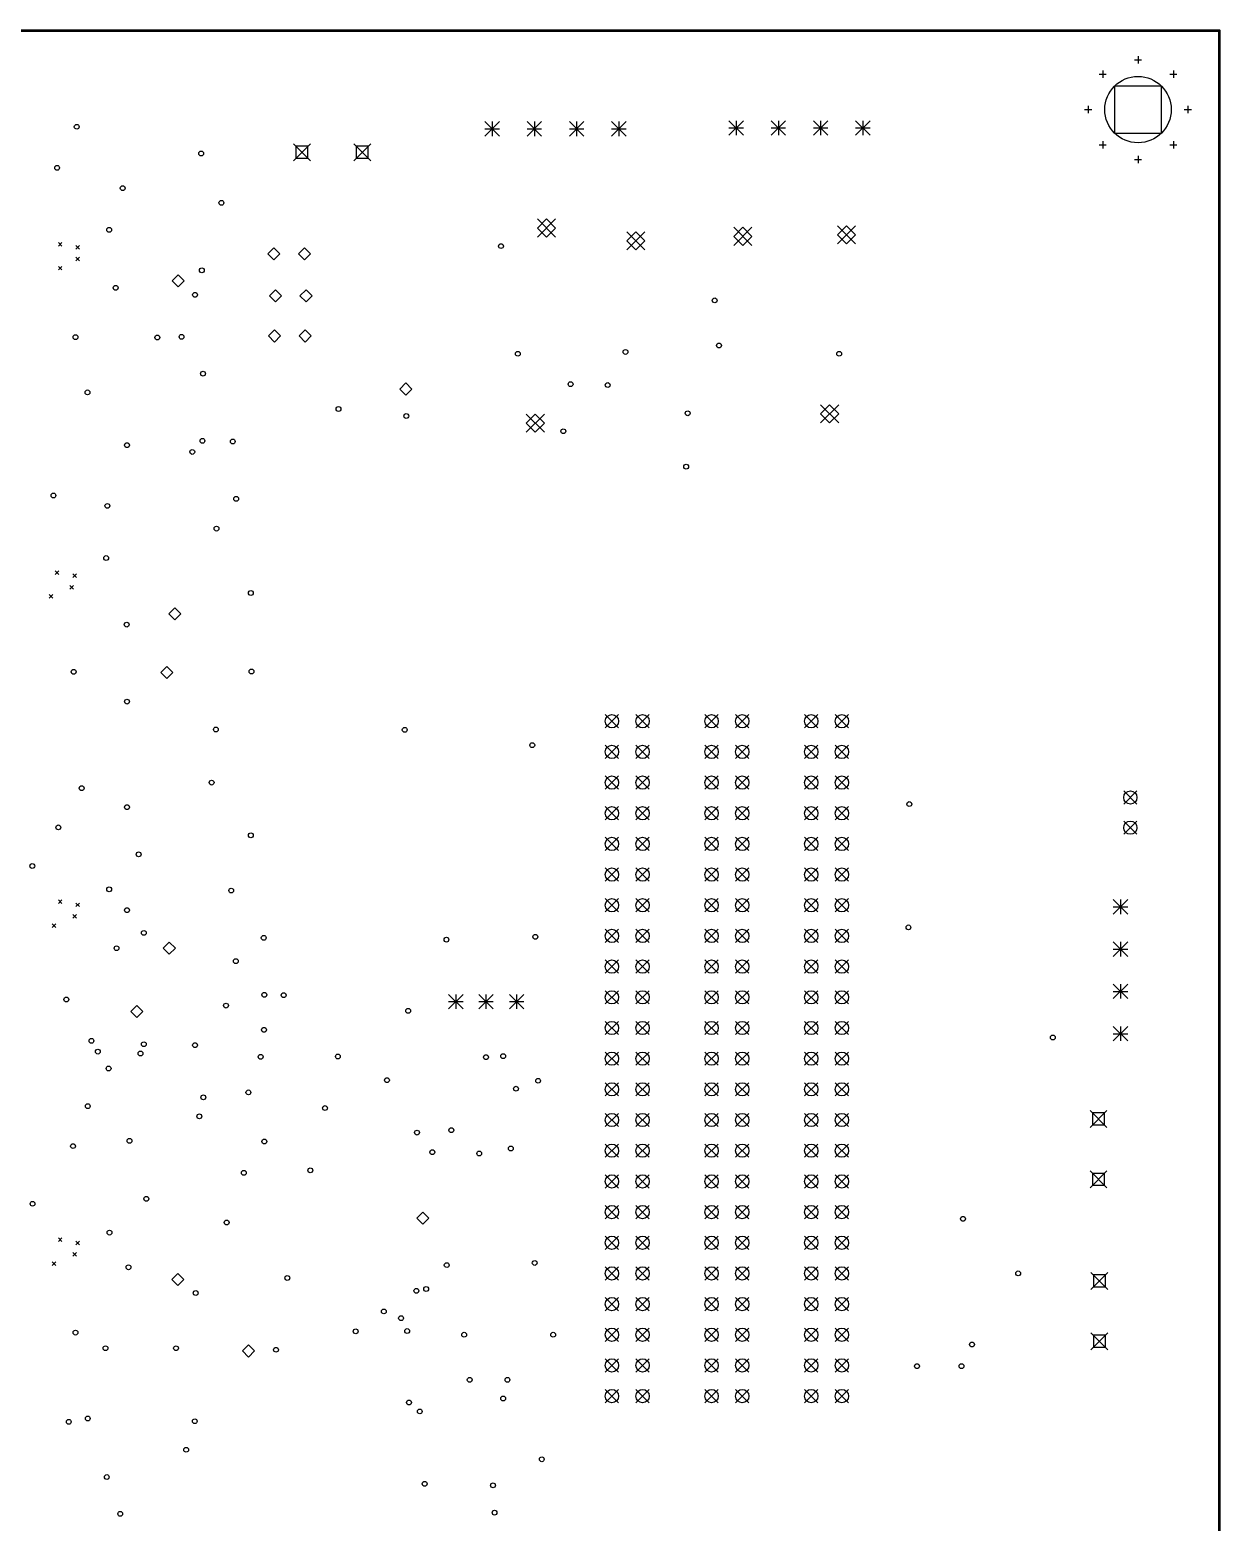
# Model space of a CAD drawing. Extents: x 12 to 214, y -262 to -15.
# Drawn here: x 115.6 to 214.2, y -138.8 to -15.2 of the extents above; entities that cross this region are included whole.
import ezdxf

# ---------------------------------------------------------------- set-up
doc = ezdxf.new("R2010")
doc.units = 0
doc.header["$MEASUREMENT"] = 0
doc.layers.add('BLACK', color=7, linetype='CONTINUOUS')

msp = doc.modelspace()

# ---------------------------------------------------------------- linework, layer by layer
at = {"layer": 'Black'}
for p, q in [((17.7292, -15.19), (214.173, -15.19)), ((17.7292, -15.29), (214.173, -15.29)), ((214.123, -210.312), (214.123, -15.24)), ((214.223, -210.312), (214.223, -15.24)), ((207.116, -17.6682), (207.716, -17.6682)), ((207.416, -17.3682), (207.416, -17.9682)), ((204.19, -18.8664), (204.79, -18.8664)), ((204.49, -18.5664), (204.49, -19.1664)), ((210.043, -18.8664), (210.643, -18.8664)), ((210.343, -18.5664), (210.343, -19.1664)), ((209.361, -19.8486), (205.472, -19.8486)), ((205.472, -19.8486), (205.472, -23.7378)), ((209.361, -23.7378), (209.361, -19.8486)), ((202.991, -21.7932), (203.591, -21.7932)), ((203.291, -21.4932), (203.291, -22.0932)), ((211.241, -21.7932), (211.841, -21.7932)), ((211.541, -21.4932), (211.541, -22.0932)), ((153.303, -22.7924), (154.503, -23.9924)), ((154.503, -22.7924), (153.303, -23.9924)), ((153.303, -23.3924), (154.503, -23.3924)), ((153.903, -22.7924), (153.903, -23.9924)), ((156.803, -22.7924), (158.003, -23.9924)), ((158.003, -22.7924), (156.803, -23.9924)), ((156.803, -23.3924), (158.003, -23.3924)), ((157.403, -22.7924), (157.403, -23.9924)), ((160.303, -22.7924), (161.503, -23.9924)), ((161.503, -22.7924), (160.303, -23.9924)), ((160.303, -23.3924), (161.503, -23.3924)), ((160.903, -22.7924), (160.903, -23.9924)), ((163.803, -22.7924), (165.003, -23.9924)), ((165.003, -22.7924), (163.803, -23.9924)), ((163.803, -23.3924), (165.003, -23.3924)), ((164.403, -22.7924), (164.403, -23.9924)), ((173.521, -22.7162), (174.721, -23.9162)), ((174.721, -22.7162), (173.521, -23.9162)), ((173.521, -23.3162), (174.721, -23.3162)), ((174.121, -22.7162), (174.121, -23.9162)), ((177.021, -22.7162), (178.221, -23.9162)), ((178.221, -22.7162), (177.021, -23.9162)), ((177.021, -23.3162), (178.221, -23.3162)), ((177.621, -22.7162), (177.621, -23.9162)), ((180.521, -22.7162), (181.721, -23.9162)), ((181.721, -22.7162), (180.521, -23.9162)), ((180.521, -23.3162), (181.721, -23.3162)), ((181.121, -22.7162), (181.121, -23.9162)), ((184.021, -22.7162), (185.221, -23.9162)), ((185.221, -22.7162), (184.021, -23.9162)), ((184.021, -23.3162), (185.221, -23.3162)), ((184.621, -22.7162), (184.621, -23.9162)), ((137.44, -24.6238), (138.84, -26.0238)), ((138.84, -24.6238), (137.44, -26.0238)), ((142.44, -24.6238), (143.84, -26.0238)), ((143.84, -24.6238), (142.44, -26.0238)), ((204.49, -24.42), (204.49, -25.02)), ((205.472, -23.7378), (209.361, -23.7378)), ((210.343, -24.42), (210.343, -25.02)), ((138.635, -24.8288), (137.645, -24.8288)), ((137.645, -24.8288), (137.645, -25.8188)), ((137.645, -25.8188), (138.635, -25.8188)), ((138.635, -25.8188), (138.635, -24.8288)), ((143.635, -24.8288), (142.645, -24.8288)), ((142.645, -24.8288), (142.645, -25.8188)), ((142.645, -25.8188), (143.635, -25.8188)), ((143.635, -25.8188), (143.635, -24.8288)), ((204.19, -24.72), (204.79, -24.72)), ((207.116, -25.9182), (207.716, -25.9182)), ((207.416, -25.6182), (207.416, -26.2182)), ((210.043, -24.72), (210.643, -24.72)), ((157.65, -30.85), (159.15, -32.35)), ((159.15, -30.85), (157.65, -32.35)), ((158.4, -30.85), (157.65, -31.6)), ((159.15, -31.6), (158.4, -30.85)), ((157.65, -31.6), (158.4, -32.35)), ((158.4, -32.35), (159.15, -31.6)), ((165.061, -31.9093), (166.561, -33.4093)), ((166.561, -31.9093), (165.061, -33.4093)), ((165.811, -31.9093), (165.061, -32.6593)), ((166.561, -32.6593), (165.811, -31.9093)), ((173.921, -31.5385), (175.421, -33.0385)), ((175.421, -31.5385), (173.921, -33.0385)), ((174.671, -31.5385), (173.921, -32.2885)), ((175.421, -32.2885), (174.671, -31.5385)), ((182.516, -31.4115), (184.016, -32.9115)), ((184.016, -31.4115), (182.516, -32.9115)), ((183.266, -31.4115), (182.516, -32.1615)), ((184.016, -32.1615), (183.266, -31.4115)), ((117.96, -32.8065), (118.26, -33.1065)), ((118.26, -32.8065), (117.96, -33.1065)), ((119.42, -33.0605), (119.721, -33.3605)), ((119.721, -33.0605), (119.42, -33.3605)), ((135.814, -33.2312), (135.314, -33.7312)), ((136.314, -33.7312), (135.814, -33.2312)), ((138.354, -33.2312), (137.854, -33.7312)), ((138.854, -33.7312), (138.354, -33.2312)), ((165.061, -32.6593), (165.811, -33.4093)), ((165.811, -33.4093), (166.561, -32.6593)), ((173.921, -32.2885), (174.671, -33.0385)), ((174.671, -33.0385), (175.421, -32.2885)), ((182.516, -32.1615), (183.266, -32.9115)), ((183.266, -32.9115), (184.016, -32.1615)), ((119.42, -34.013), (119.721, -34.313)), ((119.721, -34.013), (119.42, -34.313)), ((135.314, -33.7312), (135.814, -34.2312)), ((135.814, -34.2312), (136.314, -33.7312)), ((137.854, -33.7312), (138.354, -34.2312)), ((138.354, -34.2312), (138.854, -33.7312)), ((117.96, -34.775), (118.26, -35.075)), ((118.26, -34.775), (117.96, -35.075)), ((127.889, -35.4664), (127.389, -35.9664)), ((128.389, -35.9664), (127.889, -35.4664)), ((127.389, -35.9664), (127.889, -36.4664)), ((127.889, -36.4664), (128.389, -35.9664)), ((135.941, -36.711), (135.441, -37.211)), ((136.441, -37.211), (135.941, -36.711)), ((138.481, -36.711), (137.981, -37.211)), ((138.981, -37.211), (138.481, -36.711)), ((135.441, -37.211), (135.941, -37.711)), ((135.941, -37.711), (136.441, -37.211)), ((137.981, -37.211), (138.481, -37.711)), ((138.481, -37.711), (138.981, -37.211)), ((135.865, -40.0384), (135.365, -40.5384)), ((135.365, -40.5384), (135.865, -41.0384)), ((136.365, -40.5384), (135.865, -40.0384)), ((135.865, -41.0384), (136.365, -40.5384)), ((138.405, -40.0384), (137.905, -40.5384)), ((137.905, -40.5384), (138.405, -41.0384)), ((138.905, -40.5384), (138.405, -40.0384)), ((138.405, -41.0384), (138.905, -40.5384)), ((146.761, -44.4326), (146.261, -44.9326)), ((147.261, -44.9326), (146.761, -44.4326)), ((146.261, -44.9326), (146.761, -45.4326)), ((146.761, -45.4326), (147.261, -44.9326)), ((181.114, -46.24), (182.614, -47.74)), ((182.614, -46.24), (181.114, -47.74)), ((181.864, -46.24), (181.114, -46.99)), ((182.614, -46.99), (181.864, -46.24)), ((156.73, -47.002), (158.23, -48.502)), ((158.23, -47.002), (156.73, -48.502)), ((157.48, -47.002), (156.73, -47.752)), ((156.73, -47.752), (157.48, -48.502)), ((158.23, -47.752), (157.48, -47.002)), ((157.48, -48.502), (158.23, -47.752)), ((181.114, -46.99), (181.864, -47.74)), ((181.864, -47.74), (182.614, -46.99)), ((117.706, -59.9845), (118.006, -60.2845)), ((118.006, -59.9845), (117.706, -60.2845)), ((119.166, -60.2385), (119.466, -60.5385)), ((119.466, -60.2385), (119.166, -60.5385)), ((118.912, -61.191), (119.212, -61.491)), ((119.212, -61.191), (118.912, -61.491)), ((117.198, -61.953), (117.498, -62.253)), ((117.498, -61.953), (117.198, -62.253)), ((127.61, -63.0508), (127.11, -63.5508)), ((127.11, -63.5508), (127.61, -64.0508)), ((128.11, -63.5508), (127.61, -63.0508)), ((127.61, -64.0508), (128.11, -63.5508)), ((126.949, -67.9022), (126.449, -68.4022)), ((127.449, -68.4022), (126.949, -67.9022)), ((126.449, -68.4022), (126.949, -68.9022)), ((126.949, -68.9022), (127.449, -68.4022)), ((163.28, -71.8908), (164.38, -72.9908)), ((164.38, -71.8908), (163.28, -72.9908)), ((165.82, -71.8908), (166.92, -72.9908)), ((166.92, -71.8908), (165.82, -72.9908)), ((171.535, -71.8908), (172.635, -72.9908)), ((172.635, -71.8908), (171.535, -72.9908)), ((174.075, -71.8908), (175.175, -72.9908)), ((175.175, -71.8908), (174.075, -72.9908)), ((179.79, -71.8908), (180.89, -72.9908)), ((180.89, -71.8908), (179.79, -72.9908)), ((182.33, -71.8908), (183.43, -72.9908)), ((183.43, -71.8908), (182.33, -72.9908)), ((163.28, -74.4308), (164.38, -75.5308)), ((164.38, -74.4308), (163.28, -75.5308)), ((165.82, -74.4308), (166.92, -75.5308)), ((166.92, -74.4308), (165.82, -75.5308)), ((171.535, -74.4308), (172.635, -75.5308)), ((172.635, -74.4308), (171.535, -75.5308)), ((174.075, -74.4308), (175.175, -75.5308)), ((175.175, -74.4308), (174.075, -75.5308)), ((179.79, -74.4308), (180.89, -75.5308)), ((180.89, -74.4308), (179.79, -75.5308)), ((182.33, -74.4308), (183.43, -75.5308)), ((183.43, -74.4308), (182.33, -75.5308)), ((163.28, -76.9708), (164.38, -78.0708)), ((164.38, -76.9708), (163.28, -78.0708)), ((165.82, -76.9708), (166.92, -78.0708)), ((166.92, -76.9708), (165.82, -78.0708)), ((171.535, -76.9708), (172.635, -78.0708)), ((172.635, -76.9708), (171.535, -78.0708)), ((174.075, -76.9708), (175.175, -78.0708)), ((175.175, -76.9708), (174.075, -78.0708)), ((179.79, -76.9708), (180.89, -78.0708)), ((180.89, -76.9708), (179.79, -78.0708)), ((182.33, -76.9708), (183.43, -78.0708)), ((183.43, -76.9708), (182.33, -78.0708)), ((206.231, -78.2046), (207.331, -79.3046)), ((207.331, -78.2046), (206.231, -79.3046)), ((163.28, -79.5108), (164.38, -80.6108)), ((164.38, -79.5108), (163.28, -80.6108)), ((165.82, -79.5108), (166.92, -80.6108)), ((166.92, -79.5108), (165.82, -80.6108)), ((171.535, -79.5108), (172.635, -80.6108)), ((172.635, -79.5108), (171.535, -80.6108)), ((174.075, -79.5108), (175.175, -80.6108)), ((175.175, -79.5108), (174.075, -80.6108)), ((179.79, -79.5108), (180.89, -80.6108)), ((180.89, -79.5108), (179.79, -80.6108)), ((182.33, -79.5108), (183.43, -80.6108)), ((183.43, -79.5108), (182.33, -80.6108)), ((206.231, -80.7046), (207.331, -81.8046)), ((207.331, -80.7046), (206.231, -81.8046)), ((163.28, -82.0508), (164.38, -83.1508)), ((164.38, -82.0508), (163.28, -83.1508)), ((165.82, -82.0508), (166.92, -83.1508)), ((166.92, -82.0508), (165.82, -83.1508)), ((171.535, -82.0508), (172.635, -83.1508)), ((172.635, -82.0508), (171.535, -83.1508)), ((174.075, -82.0508), (175.175, -83.1508)), ((175.175, -82.0508), (174.075, -83.1508)), ((179.79, -82.0508), (180.89, -83.1508)), ((180.89, -82.0508), (179.79, -83.1508)), ((182.33, -82.0508), (183.43, -83.1508)), ((183.43, -82.0508), (182.33, -83.1508)), ((163.28, -84.5908), (164.38, -85.6908)), ((164.38, -84.5908), (163.28, -85.6908)), ((165.82, -84.5908), (166.92, -85.6908)), ((166.92, -84.5908), (165.82, -85.6908)), ((171.535, -84.5908), (172.635, -85.6908)), ((172.635, -84.5908), (171.535, -85.6908)), ((174.075, -84.5908), (175.175, -85.6908)), ((175.175, -84.5908), (174.075, -85.6908)), ((179.79, -84.5908), (180.89, -85.6908)), ((180.89, -84.5908), (179.79, -85.6908)), ((182.33, -84.5908), (183.43, -85.6908)), ((183.43, -84.5908), (182.33, -85.6908)), ((117.96, -87.2387), (118.26, -87.5387)), ((118.26, -87.2387), (117.96, -87.5387)), ((119.42, -87.4927), (119.721, -87.7927)), ((119.721, -87.4927), (119.42, -87.7927)), ((163.28, -87.1308), (164.38, -88.2308)), ((164.38, -87.1308), (163.28, -88.2308)), ((165.82, -87.1308), (166.92, -88.2308)), ((166.92, -87.1308), (165.82, -88.2308)), ((171.535, -87.1308), (172.635, -88.2308)), ((172.635, -87.1308), (171.535, -88.2308)), ((174.075, -87.1308), (175.175, -88.2308)), ((175.175, -87.1308), (174.075, -88.2308)), ((179.79, -87.1308), (180.89, -88.2308)), ((180.89, -87.1308), (179.79, -88.2308)), ((182.33, -87.1308), (183.43, -88.2308)), ((183.43, -87.1308), (182.33, -88.2308)), ((205.37, -87.2118), (206.57, -88.4118)), ((206.57, -87.2118), (205.37, -88.4118)), ((205.97, -87.2118), (205.97, -88.4118)), ((119.166, -88.4452), (119.466, -88.7452)), ((119.466, -88.4452), (119.166, -88.7452)), ((205.37, -87.8118), (206.57, -87.8118)), ((117.452, -89.2072), (117.752, -89.5072)), ((117.752, -89.2072), (117.452, -89.5072)), ((163.28, -89.6708), (164.38, -90.7708)), ((164.38, -89.6708), (163.28, -90.7708)), ((165.82, -89.6708), (166.92, -90.7708)), ((166.92, -89.6708), (165.82, -90.7708)), ((171.535, -89.6708), (172.635, -90.7708)), ((172.635, -89.6708), (171.535, -90.7708)), ((174.075, -89.6708), (175.175, -90.7708)), ((175.175, -89.6708), (174.075, -90.7708)), ((179.79, -89.6708), (180.89, -90.7708)), ((180.89, -89.6708), (179.79, -90.7708)), ((182.33, -89.6708), (183.43, -90.7708)), ((183.43, -89.6708), (182.33, -90.7708)), ((127.152, -90.7368), (126.652, -91.2368)), ((126.652, -91.2368), (127.152, -91.7368)), ((127.652, -91.2368), (127.152, -90.7368)), ((127.152, -91.7368), (127.652, -91.2368)), ((205.37, -90.7118), (206.57, -91.9118)), ((206.57, -90.7118), (205.37, -91.9118)), ((205.37, -91.3118), (206.57, -91.3118)), ((205.97, -90.7118), (205.97, -91.9118)), ((163.28, -92.2108), (164.38, -93.3108)), ((164.38, -92.2108), (163.28, -93.3108)), ((165.82, -92.2108), (166.92, -93.3108)), ((166.92, -92.2108), (165.82, -93.3108)), ((171.535, -92.2108), (172.635, -93.3108)), ((172.635, -92.2108), (171.535, -93.3108)), ((174.075, -92.2108), (175.175, -93.3108)), ((175.175, -92.2108), (174.075, -93.3108)), ((179.79, -92.2108), (180.89, -93.3108)), ((180.89, -92.2108), (179.79, -93.3108)), ((182.33, -92.2108), (183.43, -93.3108)), ((183.43, -92.2108), (182.33, -93.3108)), ((150.291, -95.0564), (151.491, -96.2564)), ((151.491, -95.0564), (150.291, -96.2564)), ((150.891, -95.0564), (150.891, -96.2564)), ((152.791, -95.0564), (153.991, -96.2564)), ((153.991, -95.0564), (152.791, -96.2564)), ((153.391, -95.0564), (153.391, -96.2564)), ((155.331, -95.0564), (156.531, -96.2564)), ((156.531, -95.0564), (155.331, -96.2564)), ((155.931, -95.0564), (155.931, -96.2564)), ((163.28, -94.7508), (164.38, -95.8508)), ((164.38, -94.7508), (163.28, -95.8508)), ((165.82, -94.7508), (166.92, -95.8508)), ((166.92, -94.7508), (165.82, -95.8508)), ((171.535, -94.7508), (172.635, -95.8508)), ((172.635, -94.7508), (171.535, -95.8508)), ((174.075, -94.7508), (175.175, -95.8508)), ((175.175, -94.7508), (174.075, -95.8508)), ((179.79, -94.7508), (180.89, -95.8508)), ((180.89, -94.7508), (179.79, -95.8508)), ((182.33, -94.7508), (183.43, -95.8508)), ((183.43, -94.7508), (182.33, -95.8508)), ((205.37, -94.2118), (206.57, -95.4118)), ((206.57, -94.2118), (205.37, -95.4118)), ((205.37, -94.8118), (206.57, -94.8118)), ((205.97, -94.2118), (205.97, -95.4118)), ((124.46, -95.9692), (123.96, -96.4692)), ((124.96, -96.4692), (124.46, -95.9692)), ((150.291, -95.6564), (151.491, -95.6564)), ((152.791, -95.6564), (153.991, -95.6564)), ((155.331, -95.6564), (156.531, -95.6564)), ((123.96, -96.4692), (124.46, -96.9692)), ((124.46, -96.9692), (124.96, -96.4692)), ((163.28, -97.2908), (164.38, -98.3908)), ((164.38, -97.2908), (163.28, -98.3908)), ((165.82, -97.2908), (166.92, -98.3908)), ((166.92, -97.2908), (165.82, -98.3908)), ((171.535, -97.2908), (172.635, -98.3908)), ((172.635, -97.2908), (171.535, -98.3908)), ((174.075, -97.2908), (175.175, -98.3908)), ((175.175, -97.2908), (174.075, -98.3908)), ((179.79, -97.2908), (180.89, -98.3908)), ((180.89, -97.2908), (179.79, -98.3908)), ((182.33, -97.2908), (183.43, -98.3908)), ((183.43, -97.2908), (182.33, -98.3908)), ((205.37, -97.7118), (206.57, -98.9118)), ((206.57, -97.7118), (205.37, -98.9118)), ((205.37, -98.3118), (206.57, -98.3118)), ((205.97, -97.7118), (205.97, -98.9118)), ((163.28, -99.8308), (164.38, -100.931)), ((164.38, -99.8308), (163.28, -100.931)), ((165.82, -99.8308), (166.92, -100.931)), ((166.92, -99.8308), (165.82, -100.931)), ((171.535, -99.8308), (172.635, -100.931)), ((172.635, -99.8308), (171.535, -100.931)), ((174.075, -99.8308), (175.175, -100.931)), ((175.175, -99.8308), (174.075, -100.931)), ((179.79, -99.8308), (180.89, -100.931)), ((180.89, -99.8308), (179.79, -100.931)), ((182.33, -99.8308), (183.43, -100.931)), ((183.43, -99.8308), (182.33, -100.931)), ((163.28, -102.371), (164.38, -103.471)), ((164.38, -102.371), (163.28, -103.471)), ((165.82, -102.371), (166.92, -103.471)), ((166.92, -102.371), (165.82, -103.471)), ((171.535, -102.371), (172.635, -103.471)), ((172.635, -102.371), (171.535, -103.471)), ((174.075, -102.371), (175.175, -103.471)), ((175.175, -102.371), (174.075, -103.471)), ((179.79, -102.371), (180.89, -103.471)), ((180.89, -102.371), (179.79, -103.471)), ((182.33, -102.371), (183.43, -103.471)), ((183.43, -102.371), (182.33, -103.471)), ((163.28, -104.911), (164.38, -106.011)), ((164.38, -104.911), (163.28, -106.011)), ((165.82, -104.911), (166.92, -106.011)), ((166.92, -104.911), (165.82, -106.011)), ((171.535, -104.911), (172.635, -106.011)), ((172.635, -104.911), (171.535, -106.011)), ((174.075, -104.911), (175.175, -106.011)), ((175.175, -104.911), (174.075, -106.011)), ((179.79, -104.911), (180.89, -106.011)), ((180.89, -104.911), (179.79, -106.011)), ((182.33, -104.911), (183.43, -106.011)), ((183.43, -104.911), (182.33, -106.011)), ((203.44, -104.674), (204.84, -106.074)), ((204.84, -104.674), (203.44, -106.074)), ((204.635, -104.879), (203.645, -104.879)), ((203.645, -104.879), (203.645, -105.869)), ((204.635, -105.869), (204.635, -104.879)), ((203.645, -105.869), (204.635, -105.869)), ((163.28, -107.451), (164.38, -108.551)), ((164.38, -107.451), (163.28, -108.551)), ((165.82, -107.451), (166.92, -108.551)), ((166.92, -107.451), (165.82, -108.551)), ((171.535, -107.451), (172.635, -108.551)), ((172.635, -107.451), (171.535, -108.551)), ((174.075, -107.451), (175.175, -108.551)), ((175.175, -107.451), (174.075, -108.551)), ((179.79, -107.451), (180.89, -108.551)), ((180.89, -107.451), (179.79, -108.551)), ((182.33, -107.451), (183.43, -108.551)), ((183.43, -107.451), (182.33, -108.551)), ((203.44, -109.674), (204.84, -111.074)), ((204.84, -109.674), (203.44, -111.074)), ((204.635, -109.879), (203.645, -109.879)), ((203.645, -109.879), (203.645, -110.869)), ((204.635, -110.869), (204.635, -109.879)), ((163.28, -109.991), (164.38, -111.091)), ((164.38, -109.991), (163.28, -111.091)), ((165.82, -109.991), (166.92, -111.091)), ((166.92, -109.991), (165.82, -111.091)), ((171.535, -109.991), (172.635, -111.091)), ((172.635, -109.991), (171.535, -111.091)), ((174.075, -109.991), (175.175, -111.091)), ((175.175, -109.991), (174.075, -111.091)), ((179.79, -109.991), (180.89, -111.091)), ((180.89, -109.991), (179.79, -111.091)), ((182.33, -109.991), (183.43, -111.091)), ((183.43, -109.991), (182.33, -111.091)), ((203.645, -110.869), (204.635, -110.869)), ((148.158, -113.089), (147.658, -113.589)), ((147.658, -113.589), (148.158, -114.089)), ((148.658, -113.589), (148.158, -113.089)), ((148.158, -114.089), (148.658, -113.589)), ((163.28, -112.531), (164.38, -113.631)), ((164.38, -112.531), (163.28, -113.631)), ((165.82, -112.531), (166.92, -113.631)), ((166.92, -112.531), (165.82, -113.631)), ((171.535, -112.531), (172.635, -113.631)), ((172.635, -112.531), (171.535, -113.631)), ((174.075, -112.531), (175.175, -113.631)), ((175.175, -112.531), (174.075, -113.631)), ((179.79, -112.531), (180.89, -113.631)), ((180.89, -112.531), (179.79, -113.631)), ((182.33, -112.531), (183.43, -113.631)), ((183.43, -112.531), (182.33, -113.631)), ((117.96, -115.23), (118.26, -115.529)), ((118.26, -115.23), (117.96, -115.529)), ((119.42, -115.483), (119.721, -115.783)), ((119.721, -115.483), (119.42, -115.783)), ((163.28, -115.071), (164.38, -116.171)), ((164.38, -115.071), (163.28, -116.171)), ((165.82, -115.071), (166.92, -116.171)), ((166.92, -115.071), (165.82, -116.171)), ((171.535, -115.071), (172.635, -116.171)), ((172.635, -115.071), (171.535, -116.171)), ((174.075, -115.071), (175.175, -116.171)), ((175.175, -115.071), (174.075, -116.171)), ((179.79, -115.071), (180.89, -116.171)), ((180.89, -115.071), (179.79, -116.171)), ((182.33, -115.071), (183.43, -116.171)), ((183.43, -115.071), (182.33, -116.171)), ((117.452, -117.198), (117.752, -117.498)), ((117.752, -117.198), (117.452, -117.498)), ((119.166, -116.436), (119.466, -116.736)), ((119.466, -116.436), (119.166, -116.736)), ((127.864, -118.169), (127.364, -118.669)), ((128.364, -118.669), (127.864, -118.169)), ((163.28, -117.611), (164.38, -118.711)), ((164.38, -117.611), (163.28, -118.711)), ((165.82, -117.611), (166.92, -118.711)), ((166.92, -117.611), (165.82, -118.711)), ((171.535, -117.611), (172.635, -118.711)), ((172.635, -117.611), (171.535, -118.711)), ((174.075, -117.611), (175.175, -118.711)), ((175.175, -117.611), (174.075, -118.711)), ((179.79, -117.611), (180.89, -118.711)), ((180.89, -117.611), (179.79, -118.711)), ((182.33, -117.611), (183.43, -118.711)), ((183.43, -117.611), (182.33, -118.711)), ((203.516, -118.085), (204.916, -119.485)), ((204.916, -118.085), (203.516, -119.485)), ((204.711, -118.29), (203.721, -118.29)), ((203.721, -118.29), (203.721, -119.28)), ((204.711, -119.28), (204.711, -118.29)), ((127.364, -118.669), (127.864, -119.169)), ((127.864, -119.169), (128.364, -118.669)), ((203.721, -119.28), (204.711, -119.28)), ((163.28, -120.151), (164.38, -121.251)), ((164.38, -120.151), (163.28, -121.251)), ((165.82, -120.151), (166.92, -121.251)), ((166.92, -120.151), (165.82, -121.251)), ((171.535, -120.151), (172.635, -121.251)), ((172.635, -120.151), (171.535, -121.251)), ((174.075, -120.151), (175.175, -121.251)), ((175.175, -120.151), (174.075, -121.251)), ((179.79, -120.151), (180.89, -121.251)), ((180.89, -120.151), (179.79, -121.251)), ((182.33, -120.151), (183.43, -121.251)), ((183.43, -120.151), (182.33, -121.251)), ((163.28, -122.691), (164.38, -123.791)), ((164.38, -122.691), (163.28, -123.791)), ((165.82, -122.691), (166.92, -123.791)), ((166.92, -122.691), (165.82, -123.791)), ((171.535, -122.691), (172.635, -123.791)), ((172.635, -122.691), (171.535, -123.791)), ((174.075, -122.691), (175.175, -123.791)), ((175.175, -122.691), (174.075, -123.791)), ((179.79, -122.691), (180.89, -123.791)), ((180.89, -122.691), (179.79, -123.791)), ((182.33, -122.691), (183.43, -123.791)), ((183.43, -122.691), (182.33, -123.791)), ((203.516, -123.085), (204.916, -124.485)), ((204.916, -123.085), (203.516, -124.485)), ((204.711, -123.29), (203.721, -123.29)), ((203.721, -123.29), (203.721, -124.28)), ((204.711, -124.28), (204.711, -123.29)), ((133.706, -124.087), (133.206, -124.587)), ((133.206, -124.587), (133.706, -125.087)), ((134.206, -124.587), (133.706, -124.087)), ((133.706, -125.087), (134.206, -124.587)), ((203.721, -124.28), (204.711, -124.28)), ((163.28, -125.231), (164.38, -126.331)), ((164.38, -125.231), (163.28, -126.331)), ((165.82, -125.231), (166.92, -126.331)), ((166.92, -125.231), (165.82, -126.331)), ((171.535, -125.231), (172.635, -126.331)), ((172.635, -125.231), (171.535, -126.331)), ((174.075, -125.231), (175.175, -126.331)), ((175.175, -125.231), (174.075, -126.331)), ((179.79, -125.231), (180.89, -126.331)), ((180.89, -125.231), (179.79, -126.331)), ((182.33, -125.231), (183.43, -126.331)), ((183.43, -125.231), (182.33, -126.331)), ((163.28, -127.771), (164.38, -128.871)), ((164.38, -127.771), (163.28, -128.871)), ((165.82, -127.771), (166.92, -128.871)), ((166.92, -127.771), (165.82, -128.871)), ((171.535, -127.771), (172.635, -128.871)), ((172.635, -127.771), (171.535, -128.871)), ((174.075, -127.771), (175.175, -128.871)), ((175.175, -127.771), (174.075, -128.871)), ((179.79, -127.771), (180.89, -128.871)), ((180.89, -127.771), (179.79, -128.871)), ((182.33, -127.771), (183.43, -128.871)), ((183.43, -127.771), (182.33, -128.871))]:
    msp.add_line(p, q, dxfattribs=at)
for centre, radius in [((207.416, -21.7932), 2.75), ((119.482, -23.2156), 0.2), ((129.794, -25.4254), 0.2), ((117.856, -26.6192), 0.2), ((123.292, -28.2956), 0.2), ((131.47, -29.5148), 0.2), ((122.174, -31.75), 0.2), ((154.635, -33.0962), 0.2), ((129.845, -35.1028), 0.2), ((122.707, -36.5506), 0.2), ((129.286, -37.1348), 0.2), ((172.339, -37.592), 0.2), ((119.38, -40.64), 0.2), ((126.162, -40.6654), 0.2), ((128.168, -40.6146), 0.2), ((156.032, -42.0116), 0.2), ((164.948, -41.8592), 0.2), ((172.695, -41.3258), 0.2), ((182.651, -42.0116), 0.2), ((129.946, -43.6626), 0.2), ((160.401, -44.5262), 0.2), ((163.474, -44.6024), 0.2), ((120.371, -45.212), 0.2), ((141.173, -46.5836), 0.2), ((170.104, -46.9392), 0.2), ((146.787, -47.1678), 0.2), ((123.647, -49.5808), 0.2), ((129.896, -49.2252), 0.2), ((132.41, -49.276), 0.2), ((159.8, -48.427), 0.2), ((129.057, -50.1396), 0.2), ((169.977, -51.3588), 0.2), ((117.551, -53.7464), 0.2), ((132.69, -54.0258), 0.2), ((122.022, -54.61), 0.2), ((131.064, -56.4896), 0.2), ((121.92, -58.928), 0.2), ((133.909, -61.8236), 0.2), ((123.622, -64.4398), 0.2), ((119.228, -68.3514), 0.2), ((133.96, -68.326), 0.2), ((123.647, -70.8152), 0.2), ((163.83, -72.4408), 0.55), ((166.37, -72.4408), 0.55), ((172.085, -72.4408), 0.55), ((174.625, -72.4408), 0.55), ((180.34, -72.4408), 0.55), ((182.88, -72.4408), 0.55), ((131.013, -73.1266), 0.2), ((146.66, -73.152), 0.2), ((157.226, -74.422), 0.2), ((163.83, -74.9808), 0.55), ((166.37, -74.9808), 0.55), ((172.085, -74.9808), 0.55), ((174.625, -74.9808), 0.55), ((180.34, -74.9808), 0.55), ((182.88, -74.9808), 0.55), ((119.888, -77.978), 0.2), ((130.658, -77.5208), 0.2), ((163.83, -77.5208), 0.55), ((166.37, -77.5208), 0.55), ((172.085, -77.5208), 0.55), ((174.625, -77.5208), 0.55), ((180.34, -77.5208), 0.55), ((182.88, -77.5208), 0.55), ((206.781, -78.7546), 0.55), ((123.647, -79.5528), 0.2), ((163.83, -80.0608), 0.55), ((166.37, -80.0608), 0.55), ((172.085, -80.0608), 0.55), ((174.625, -80.0608), 0.55), ((180.34, -80.0608), 0.55), ((182.88, -80.0608), 0.55), ((188.468, -79.2988), 0.2), ((117.958, -81.2292), 0.2), ((206.781, -81.2546), 0.55), ((133.909, -81.8896), 0.2), ((163.83, -82.6008), 0.55), ((166.37, -82.6008), 0.55), ((172.085, -82.6008), 0.55), ((174.625, -82.6008), 0.55), ((180.34, -82.6008), 0.55), ((182.88, -82.6008), 0.55), ((124.612, -83.4644), 0.2), ((115.799, -84.4296), 0.2), ((163.83, -85.1408), 0.55), ((166.37, -85.1408), 0.55), ((172.085, -85.1408), 0.55), ((174.625, -85.1408), 0.55), ((180.34, -85.1408), 0.55), ((182.88, -85.1408), 0.55), ((122.174, -86.36), 0.2), ((132.283, -86.4616), 0.2), ((163.83, -87.6808), 0.55), ((166.37, -87.6808), 0.55), ((172.085, -87.6808), 0.55), ((174.625, -87.6808), 0.55), ((180.34, -87.6808), 0.55), ((182.88, -87.6808), 0.55), ((123.647, -88.0872), 0.2), ((125.044, -89.9668), 0.2), ((134.976, -90.3732), 0.2), ((157.48, -90.297), 0.2), ((163.83, -90.2208), 0.55), ((166.37, -90.2208), 0.55), ((172.085, -90.2208), 0.55), ((174.625, -90.2208), 0.55), ((180.34, -90.2208), 0.55), ((182.88, -90.2208), 0.55), ((188.392, -89.5096), 0.2), ((122.784, -91.2368), 0.2), ((150.114, -90.5256), 0.2), ((132.664, -92.3036), 0.2), ((163.83, -92.7608), 0.55), ((166.37, -92.7608), 0.55), ((172.085, -92.7608), 0.55), ((174.625, -92.7608), 0.55), ((180.34, -92.7608), 0.55), ((182.88, -92.7608), 0.55), ((135.026, -95.0976), 0.2), ((136.627, -95.123), 0.2), ((163.83, -95.3008), 0.55), ((166.37, -95.3008), 0.55), ((172.085, -95.3008), 0.55), ((174.625, -95.3008), 0.55), ((180.34, -95.3008), 0.55), ((182.88, -95.3008), 0.55), ((118.618, -95.4786), 0.2), ((131.851, -95.9866), 0.2), ((146.939, -96.4184), 0.2), ((163.83, -97.8408), 0.55), ((166.37, -97.8408), 0.55), ((172.085, -97.8408), 0.55), ((174.625, -97.8408), 0.55), ((180.34, -97.8408), 0.55), ((182.88, -97.8408), 0.55), ((120.701, -98.9076), 0.2), ((135.001, -97.9932), 0.2), ((200.355, -98.6282), 0.2), ((121.234, -99.7966), 0.2), ((124.765, -99.949), 0.2), ((125.044, -99.187), 0.2), ((129.286, -99.2632), 0.2), ((134.722, -100.228), 0.2), ((141.122, -100.203), 0.2), ((153.391, -100.254), 0.2), ((154.813, -100.178), 0.2), ((163.83, -100.381), 0.55), ((166.37, -100.381), 0.55), ((172.085, -100.381), 0.55), ((174.625, -100.381), 0.55), ((180.34, -100.381), 0.55), ((182.88, -100.381), 0.55), ((122.123, -101.194), 0.2), ((145.186, -102.159), 0.2), ((157.709, -102.21), 0.2), ((163.83, -102.921), 0.55), ((166.37, -102.921), 0.55), ((172.085, -102.921), 0.55), ((174.625, -102.921), 0.55), ((180.34, -102.921), 0.55), ((182.88, -102.921), 0.55), ((129.972, -103.581), 0.2), ((133.706, -103.175), 0.2), ((155.88, -102.87), 0.2), ((120.396, -104.318), 0.2), ((129.642, -105.156), 0.2), ((140.056, -104.47), 0.2), ((163.83, -105.461), 0.55), ((166.37, -105.461), 0.55), ((172.085, -105.461), 0.55), ((174.625, -105.461), 0.55), ((180.34, -105.461), 0.55), ((182.88, -105.461), 0.55), ((150.52, -106.299), 0.2), ((119.177, -107.62), 0.2), ((123.85, -107.188), 0.2), ((135.026, -107.239), 0.2), ((147.676, -106.502), 0.2), ((163.83, -108.001), 0.55), ((166.37, -108.001), 0.55), ((172.085, -108.001), 0.55), ((174.625, -108.001), 0.55), ((180.34, -108.001), 0.55), ((182.88, -108.001), 0.55), ((148.946, -108.128), 0.2), ((152.832, -108.229), 0.2), ((155.448, -107.823), 0.2), ((133.325, -109.83), 0.2), ((138.836, -109.626), 0.2), ((163.83, -110.541), 0.55), ((166.37, -110.541), 0.55), ((172.085, -110.541), 0.55), ((174.625, -110.541), 0.55), ((180.34, -110.541), 0.55), ((182.88, -110.541), 0.55), ((115.824, -112.395), 0.2), ((125.247, -111.989), 0.2), ((163.83, -113.081), 0.55), ((166.37, -113.081), 0.55), ((172.085, -113.081), 0.55), ((174.625, -113.081), 0.55), ((180.34, -113.081), 0.55), ((182.88, -113.081), 0.55), ((192.913, -113.64), 0.2), ((122.199, -114.783), 0.2), ((131.902, -113.944), 0.2), ((163.83, -115.621), 0.55), ((166.37, -115.621), 0.55), ((172.085, -115.621), 0.55), ((174.625, -115.621), 0.55), ((180.34, -115.621), 0.55), ((182.88, -115.621), 0.55), ((150.139, -117.475), 0.2), ((157.429, -117.297), 0.2), ((123.774, -117.653), 0.2), ((136.931, -118.542), 0.2), ((163.83, -118.161), 0.55), ((166.37, -118.161), 0.55), ((172.085, -118.161), 0.55), ((174.625, -118.161), 0.55), ((180.34, -118.161), 0.55), ((182.88, -118.161), 0.55), ((197.485, -118.161), 0.2), ((129.337, -119.786), 0.2), ((147.625, -119.609), 0.2), ((148.438, -119.456), 0.2), ((163.83, -120.701), 0.55), ((166.37, -120.701), 0.55), ((172.085, -120.701), 0.55), ((174.625, -120.701), 0.55), ((180.34, -120.701), 0.55), ((182.88, -120.701), 0.55), ((144.932, -121.31), 0.2), ((146.355, -121.869), 0.2), ((119.38, -123.063), 0.2), ((142.596, -122.961), 0.2), ((146.863, -122.936), 0.2), ((151.587, -123.241), 0.2), ((158.953, -123.241), 0.2), ((163.83, -123.241), 0.55), ((166.37, -123.241), 0.55), ((172.085, -123.241), 0.55), ((174.625, -123.241), 0.55), ((180.34, -123.241), 0.55), ((182.88, -123.241), 0.55), ((121.869, -124.358), 0.2), ((127.711, -124.358), 0.2), ((135.992, -124.485), 0.2), ((193.662, -124.054), 0.2), ((163.83, -125.781), 0.55), ((166.37, -125.781), 0.55), ((172.085, -125.781), 0.55), ((174.625, -125.781), 0.55), ((180.34, -125.781), 0.55), ((182.88, -125.781), 0.55), ((189.103, -125.844), 0.2), ((192.786, -125.844), 0.2), ((152.044, -126.975), 0.2), ((155.169, -126.975), 0.2), ((154.813, -128.524), 0.2), ((163.83, -128.321), 0.55), ((166.37, -128.321), 0.55), ((172.085, -128.321), 0.55), ((174.625, -128.321), 0.55), ((180.34, -128.321), 0.55), ((182.88, -128.321), 0.55), ((147.015, -128.854), 0.2), ((147.904, -129.591), 0.2), ((118.821, -130.454), 0.2), ((120.396, -130.175), 0.2), ((129.261, -130.404), 0.2), ((128.549, -132.766), 0.2), ((158.013, -133.553), 0.2), ((121.971, -135.026), 0.2), ((148.311, -135.585), 0.2), ((153.975, -135.712), 0.2), ((123.088, -138.074), 0.2), ((154.102, -137.973), 0.2)]:
    msp.add_circle(centre, radius, dxfattribs=at)
for start, end in [(360, 540), (270, 450)]:
    msp.add_arc((214.173, -15.24), 0.05, start, end, dxfattribs=at)

doc.saveas('drawing.dxf')
